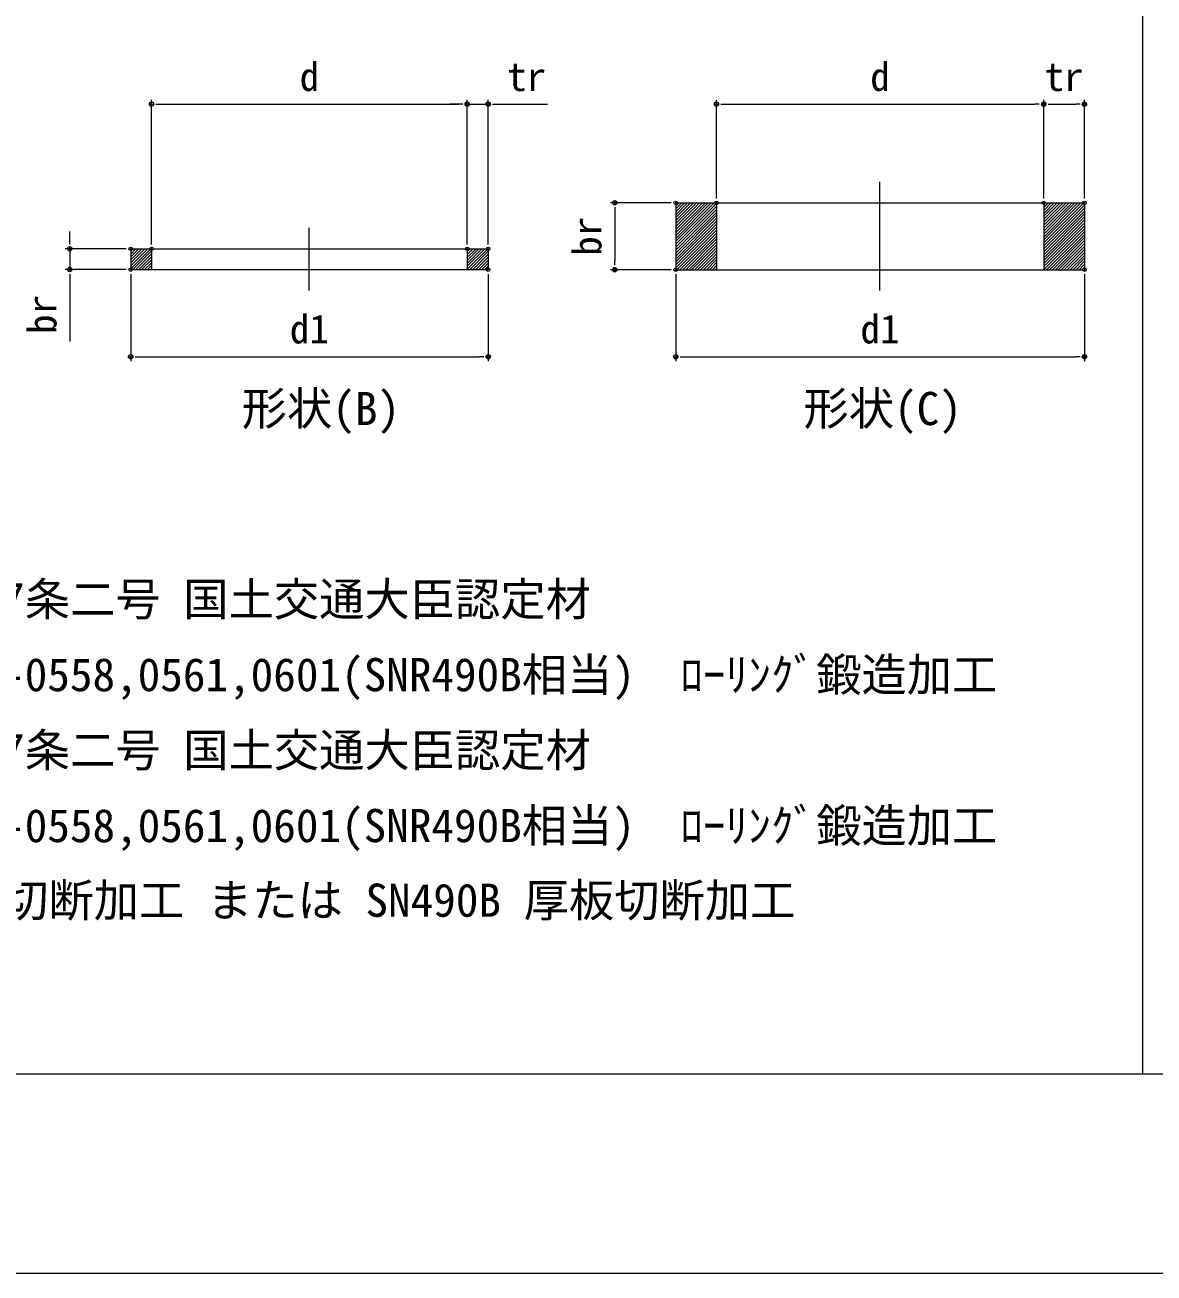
# Model space of a CAD drawing. Units: millimetres, scale not verified. Extents: x -3772 to 3772, y -2667 to 2667.
# Drawn here: x -2871 to -1575, y -2667 to -1234 of the extents above; entities that cross this region are included whole.
import ezdxf
from ezdxf.enums import TextEntityAlignment as Align

# ---------------------------------------------------------------- set-up
doc = ezdxf.new("R2010")
doc.units = ezdxf.units.MM
doc.header["$LTSCALE"] = 8
doc.header["$PDMODE"] = 32
doc.header["$PDSIZE"] = 4
doc.linetypes.add('USER3', pattern=[50.8, 31.75, -6.35, 6.35, -6.35])
for name, color, linetype, lineweight in [('0-0_0', 7, 'Continuous', 18), ('0-1_HARI', 7, 'Continuous', 18), ('0-2_WAKU', 7, 'Continuous', 18), ('0-3_SUNPOU', 7, 'Continuous', 18), ('0-6_Defpoints', 7, 'Continuous', 18)]:
    doc.layers.add(name, color=color, linetype=linetype, lineweight=lineweight)
doc.styles.add('ＭＳ ゴシック', font='')
doc.styles.get('ＭＳ ゴシック').set_extended_font_data('MS Gothic')

# ---------------------------------------------------------------- blocks, each defined once
blk = doc.blocks.new('_Dot')
at = {"layer": '0-3_SUNPOU'}
for p, q in [((-0.5, 0), (-1, 0)), ((0.25, 0), (-0.25, 0))]:
    blk.add_line(p, q, dxfattribs=at)
blk.add_circle((0, 0), 0.25, dxfattribs=at)
blk = doc.blocks.new('_D11')
at = {"layer": '0-3_SUNPOU'}
for p, q in [((10637.037, 1604.084), (10637.037, 1504.084)), ((11047.437, 1604.084), (11047.437, 1504.084)), ((10647.037, 1509.084), (11037.437, 1509.084))]:
    blk.add_line(p, q, dxfattribs=at)
at = {"layer": '0-6_Defpoints'}
for p in [(10637.037, 1609.084), (11047.437, 1609.084), (11047.437, 1509.084)]:
    blk.add_point(p, dxfattribs=at)
at = {"layer": '0-3_SUNPOU', "xscale": 10, "yscale": 10, "rotation": 180}
blk.add_blockref('_Dot', (10637.037, 1509.084), dxfattribs=at)
at = {"layer": '0-3_SUNPOU', "xscale": 10, "yscale": 10}
blk.add_blockref('_Dot', (11047.437, 1509.084), dxfattribs=at)
at = {"layer": '0-3_SUNPOU', "style": 'ＭＳ ゴシック'}
blk.add_text('d1', height=32.99, dxfattribs=at).set_placement((10819.737, 1514.545), align=Align.BOTTOM_LEFT)
blk = doc.blocks.new('_D12')
at = {"layer": '0-3_SUNPOU'}
for p, q in [((10567.037, 1643.084), (10567.037, 1653.084)), ((10632.037, 1633.084), (10562.037, 1633.084)), ((10567.037, 1633.084), (10567.037, 1609.084)), ((10632.037, 1609.084), (10562.037, 1609.084)), ((10567.037, 1599.084), (10567.037, 1526.441))]:
    blk.add_line(p, q, dxfattribs=at)
at = {"layer": '0-6_Defpoints'}
for p in [(10637.037, 1633.084), (10567.037, 1609.084), (10637.037, 1609.084)]:
    blk.add_point(p, dxfattribs=at)
at = {"layer": '0-3_SUNPOU', "xscale": 10, "yscale": 10}
for p, rotation in [((10567.037, 1633.084), 270), ((10567.037, 1609.084), 90)]:
    blk.add_blockref('_Dot', p, dxfattribs=dict(at, rotation=rotation))
at = {"layer": '0-3_SUNPOU', "style": 'ＭＳ ゴシック'}
blk.add_text('br', height=32.99, rotation=90, dxfattribs=at).set_placement((10561.668, 1535.262), align=Align.BOTTOM_LEFT)
blk = doc.blocks.new('_D13')
at = {"layer": '0-3_SUNPOU'}
for p, q in [((10661.037, 1638.084), (10661.037, 1804.084)), ((10671.037, 1799.084), (11013.437, 1799.084)), ((11023.437, 1638.084), (11023.437, 1804.084))]:
    blk.add_line(p, q, dxfattribs=at)
at = {"layer": '0-6_Defpoints'}
for p in [(11023.437, 1799.084), (10661.037, 1633.084), (11023.437, 1633.084)]:
    blk.add_point(p, dxfattribs=at)
at = {"layer": '0-3_SUNPOU', "xscale": 10, "yscale": 10, "rotation": 180}
blk.add_blockref('_Dot', (10661.037, 1799.084), dxfattribs=at)
at = {"layer": '0-3_SUNPOU', "xscale": 10, "yscale": 10}
blk.add_blockref('_Dot', (11023.437, 1799.084), dxfattribs=at)
at = {"layer": '0-3_SUNPOU', "style": 'ＭＳ ゴシック'}
blk.add_text('d', height=32.99, dxfattribs=at).set_placement((10830.987, 1804.452), align=Align.BOTTOM_LEFT)
blk = doc.blocks.new('_D14')
at = {"layer": '0-3_SUNPOU'}
for p, q in [((11013.437, 1799.084), (11003.437, 1799.084)), ((11023.437, 1638.084), (11023.437, 1804.084)), ((11023.437, 1799.084), (11047.437, 1799.084)), ((11047.437, 1638.084), (11047.437, 1804.084)), ((11057.437, 1799.084), (11115.592, 1799.084))]:
    blk.add_line(p, q, dxfattribs=at)
at = {"layer": '0-6_Defpoints'}
for p in [(11047.437, 1799.084), (11023.437, 1633.084), (11047.437, 1633.084)]:
    blk.add_point(p, dxfattribs=at)
at = {"layer": '0-3_SUNPOU', "xscale": 10, "yscale": 10}
blk.add_blockref('_Dot', (11023.437, 1799.084), dxfattribs=at)
at = {"layer": '0-3_SUNPOU', "xscale": 10, "yscale": 10, "rotation": 180}
blk.add_blockref('_Dot', (11047.437, 1799.084), dxfattribs=at)
at = {"layer": '0-3_SUNPOU', "style": 'ＭＳ ゴシック'}
blk.add_text('tr', height=32.99, dxfattribs=at).set_placement((11069.014, 1804.299), align=Align.BOTTOM_LEFT)
blk = doc.blocks.new('_D7')
at = {"layer": '0-3_SUNPOU'}
for p, q in [((11262.599, 1604.075), (11262.599, 1504.075)), ((11731.799, 1604.075), (11731.799, 1504.075)), ((11272.599, 1509.075), (11721.799, 1509.075))]:
    blk.add_line(p, q, dxfattribs=at)
at = {"layer": '0-6_Defpoints'}
for p in [(11262.599, 1609.075), (11731.799, 1609.075), (11731.799, 1509.075)]:
    blk.add_point(p, dxfattribs=at)
at = {"layer": '0-3_SUNPOU', "xscale": 10, "yscale": 10, "rotation": 180}
blk.add_blockref('_Dot', (11262.599, 1509.075), dxfattribs=at)
at = {"layer": '0-3_SUNPOU', "xscale": 10, "yscale": 10}
blk.add_blockref('_Dot', (11731.799, 1509.075), dxfattribs=at)
at = {"layer": '0-3_SUNPOU', "style": 'ＭＳ ゴシック'}
blk.add_text('d1', height=32.99, dxfattribs=at).set_placement((11474.699, 1514.536), align=Align.BOTTOM_LEFT)
blk = doc.blocks.new('_D8')
at = {"layer": '0-3_SUNPOU'}
for p, q in [((11309.399, 1690.875), (11309.399, 1804.084)), ((11319.399, 1799.084), (11674.999, 1799.084)), ((11684.999, 1690.875), (11684.999, 1804.084))]:
    blk.add_line(p, q, dxfattribs=at)
at = {"layer": '0-6_Defpoints'}
for p in [(11684.999, 1799.084), (11309.399, 1685.875), (11684.999, 1685.875)]:
    blk.add_point(p, dxfattribs=at)
at = {"layer": '0-3_SUNPOU', "xscale": 10, "yscale": 10, "rotation": 180}
blk.add_blockref('_Dot', (11309.399, 1799.084), dxfattribs=at)
at = {"layer": '0-3_SUNPOU', "xscale": 10, "yscale": 10}
blk.add_blockref('_Dot', (11684.999, 1799.084), dxfattribs=at)
at = {"layer": '0-3_SUNPOU', "style": 'ＭＳ ゴシック'}
blk.add_text('d', height=32.99, dxfattribs=at).set_placement((11485.949, 1804.452), align=Align.BOTTOM_LEFT)
blk = doc.blocks.new('_D9')
at = {"layer": '0-3_SUNPOU'}
for p, q in [((11684.999, 1690.875), (11684.999, 1804.084)), ((11694.999, 1799.084), (11721.799, 1799.084)), ((11731.799, 1690.875), (11731.799, 1804.084))]:
    blk.add_line(p, q, dxfattribs=at)
at = {"layer": '0-6_Defpoints'}
for p in [(11731.799, 1799.084), (11684.999, 1685.875), (11731.799, 1685.875)]:
    blk.add_point(p, dxfattribs=at)
at = {"layer": '0-3_SUNPOU', "xscale": 10, "yscale": 10, "rotation": 180}
blk.add_blockref('_Dot', (11684.999, 1799.084), dxfattribs=at)
at = {"layer": '0-3_SUNPOU', "xscale": 10, "yscale": 10}
blk.add_blockref('_Dot', (11731.799, 1799.084), dxfattribs=at)
at = {"layer": '0-3_SUNPOU', "style": 'ＭＳ ゴシック'}
blk.add_text('tr', height=32.99, dxfattribs=at).set_placement((11685.899, 1804.299), align=Align.BOTTOM_LEFT)
blk = doc.blocks.new('_D10')
at = {"layer": '0-3_SUNPOU'}
for p, q in [((11257.599, 1685.875), (11187.599, 1685.875)), ((11192.599, 1675.875), (11192.599, 1619.075)), ((11257.599, 1609.075), (11187.599, 1609.075))]:
    blk.add_line(p, q, dxfattribs=at)
at = {"layer": '0-6_Defpoints'}
for p in [(11262.599, 1685.875), (11192.599, 1609.075), (11262.599, 1609.075)]:
    blk.add_point(p, dxfattribs=at)
at = {"layer": '0-3_SUNPOU', "xscale": 10, "yscale": 10}
for p, rotation in [((11192.599, 1685.875), 90), ((11192.599, 1609.075), 270)]:
    blk.add_blockref('_Dot', p, dxfattribs=dict(at, rotation=rotation))
at = {"layer": '0-3_SUNPOU', "style": 'ＭＳ ゴシック'}
blk.add_text('br', height=32.99, rotation=90, dxfattribs=at).set_placement((11187.231, 1624.975), align=Align.BOTTOM_LEFT)

msp = doc.modelspace()

# ---------------------------------------------------------------- linework, layer by layer
at = {"layer": '0-0_0'}
for p, q in [((-1587.728, -2438.462), (-1587.728, 2109.314)), ((-2123.828, -1482.341), (-2079.601, -1438.113)), ((-2123.828, -1478.947), (-2082.995, -1438.113)), ((-2123.828, -1475.553), (-2086.389, -1438.113)), ((-2123.828, -1472.159), (-2089.783, -1438.113)), ((-2123.828, -1468.765), (-2093.177, -1438.113)), ((-2123.828, -1465.371), (-2096.571, -1438.113)), ((-2123.828, -1461.976), (-2099.965, -1438.113)), ((-2123.828, -1458.582), (-2103.359, -1438.113)), ((-2123.828, -1455.188), (-2106.754, -1438.113)), ((-2123.828, -1451.794), (-2110.148, -1438.113)), ((-2123.828, -1448.4), (-2113.542, -1438.113)), ((-2123.828, -1445.006), (-2116.936, -1438.113)), ((-2123.828, -1441.612), (-2120.33, -1438.113)), ((-2123.828, -1438.218), (-2123.724, -1438.113)), ((-2123.828, -1482.341), (-2079.601, -1438.113)), ((-2123.828, -1478.947), (-2082.995, -1438.113)), ((-2123.828, -1475.553), (-2086.389, -1438.113)), ((-2123.828, -1472.159), (-2089.783, -1438.113)), ((-2123.828, -1468.765), (-2093.177, -1438.113)), ((-2123.828, -1465.371), (-2096.571, -1438.113)), ((-2123.828, -1461.976), (-2099.965, -1438.113)), ((-2123.828, -1458.582), (-2103.359, -1438.113)), ((-2123.828, -1455.188), (-2106.754, -1438.113)), ((-2123.828, -1451.794), (-2110.148, -1438.113)), ((-2123.828, -1448.4), (-2113.542, -1438.113)), ((-2123.828, -1445.006), (-2116.936, -1438.113)), ((-2123.828, -1441.612), (-2120.33, -1438.113)), ((-2123.828, -1438.218), (-2123.724, -1438.113)), ((-2123.828, -1485.735), (-2077.028, -1438.935)), ((-2123.828, -1485.735), (-2077.028, -1438.935)), ((-2123.828, -1489.129), (-2077.028, -1442.329)), ((-2123.828, -1489.129), (-2077.028, -1442.329)), ((-2123.828, -1492.524), (-2077.028, -1445.724)), ((-2123.828, -1492.524), (-2077.028, -1445.724)), ((-1701.428, -1484.205), (-1655.337, -1438.113)), ((-1701.428, -1480.811), (-1658.731, -1438.113)), ((-1701.428, -1477.417), (-1662.125, -1438.113)), ((-1701.428, -1474.023), (-1665.519, -1438.113)), ((-1701.428, -1470.629), (-1668.913, -1438.113)), ((-1701.428, -1467.235), (-1672.307, -1438.113)), ((-1701.428, -1463.841), (-1675.701, -1438.113)), ((-1701.428, -1460.446), (-1679.095, -1438.113)), ((-1701.428, -1457.052), (-1682.489, -1438.113)), ((-1701.428, -1453.658), (-1685.884, -1438.113)), ((-1701.428, -1450.264), (-1689.278, -1438.113)), ((-1701.428, -1446.87), (-1692.672, -1438.113)), ((-1701.428, -1443.476), (-1696.066, -1438.113)), ((-1701.428, -1440.082), (-1699.46, -1438.113)), ((-1701.428, -1487.599), (-1654.628, -1440.799)), ((-1701.428, -1490.993), (-1654.628, -1444.193)), ((-2123.828, -1495.918), (-2077.028, -1449.118)), ((-2123.828, -1495.918), (-2077.028, -1449.118)), ((-2123.828, -1499.312), (-2077.028, -1452.512)), ((-2123.828, -1499.312), (-2077.028, -1452.512)), ((-2123.828, -1502.706), (-2077.028, -1455.906)), ((-2123.828, -1502.706), (-2077.028, -1455.906)), ((-2123.828, -1506.1), (-2077.028, -1459.3)), ((-2123.828, -1506.1), (-2077.028, -1459.3)), ((-1701.428, -1494.388), (-1654.628, -1447.588)), ((-1701.428, -1497.782), (-1654.628, -1450.982)), ((-1701.428, -1501.176), (-1654.628, -1454.376)), ((-1701.428, -1504.57), (-1654.628, -1457.77)), ((-1701.428, -1507.964), (-1654.628, -1461.164)), ((-2123.828, -1509.494), (-2077.028, -1462.694)), ((-2123.828, -1509.494), (-2077.028, -1462.694)), ((-2123.828, -1512.888), (-2077.028, -1466.088)), ((-2123.828, -1512.888), (-2077.028, -1466.088)), ((-2122.459, -1514.913), (-2077.028, -1469.482)), ((-2122.459, -1514.913), (-2077.028, -1469.482)), ((-2119.065, -1514.913), (-2077.028, -1472.876)), ((-2119.065, -1514.913), (-2077.028, -1472.876)), ((-1701.428, -1511.358), (-1654.628, -1464.558)), ((-1701.428, -1514.752), (-1654.628, -1467.952)), ((-1698.195, -1514.913), (-1654.628, -1471.346)), ((-1694.801, -1514.913), (-1654.628, -1474.74)), ((-2115.671, -1514.913), (-2077.028, -1476.271)), ((-2115.671, -1514.913), (-2077.028, -1476.271)), ((-2112.277, -1514.913), (-2077.028, -1479.665)), ((-2112.277, -1514.913), (-2077.028, -1479.665)), ((-2108.883, -1514.913), (-2077.028, -1483.059)), ((-2108.883, -1514.913), (-2077.028, -1483.059)), ((-2105.489, -1514.913), (-2077.028, -1486.453)), ((-2105.489, -1514.913), (-2077.028, -1486.453)), ((-2102.095, -1514.913), (-2077.028, -1489.847)), ((-2102.095, -1514.913), (-2077.028, -1489.847)), ((-1691.407, -1514.913), (-1654.628, -1478.135)), ((-1688.013, -1514.913), (-1654.628, -1481.529)), ((-1684.619, -1514.913), (-1654.628, -1484.923)), ((-1681.225, -1514.913), (-1654.628, -1488.317)), ((-2749.391, -1513.934), (-2726.361, -1490.904)), ((-2749.391, -1510.54), (-2729.755, -1490.904)), ((-2749.391, -1507.145), (-2733.15, -1490.904)), ((-2749.391, -1503.751), (-2736.544, -1490.904)), ((-2749.391, -1500.357), (-2739.938, -1490.904)), ((-2749.391, -1496.963), (-2743.332, -1490.904)), ((-2749.391, -1493.569), (-2746.726, -1490.904)), ((-2749.391, -1513.934), (-2726.361, -1490.904)), ((-2749.391, -1510.54), (-2729.755, -1490.904)), ((-2749.391, -1507.145), (-2733.15, -1490.904)), ((-2749.391, -1503.751), (-2736.544, -1490.904)), ((-2749.391, -1500.357), (-2739.938, -1490.904)), ((-2749.391, -1496.963), (-2743.332, -1490.904)), ((-2749.391, -1493.569), (-2746.726, -1490.904)), ((-2749.391, -1513.934), (-2726.361, -1490.904)), ((-2749.391, -1510.54), (-2729.755, -1490.904)), ((-2749.391, -1507.145), (-2733.15, -1490.904)), ((-2749.391, -1503.751), (-2736.544, -1490.904)), ((-2749.391, -1500.357), (-2739.938, -1490.904)), ((-2749.391, -1496.963), (-2743.332, -1490.904)), ((-2749.391, -1493.569), (-2746.726, -1490.904)), ((-2749.391, -1513.934), (-2726.361, -1490.904)), ((-2749.391, -1510.54), (-2729.755, -1490.904)), ((-2749.391, -1507.145), (-2733.15, -1490.904)), ((-2749.391, -1503.751), (-2736.544, -1490.904)), ((-2749.391, -1500.357), (-2739.938, -1490.904)), ((-2749.391, -1496.963), (-2743.332, -1490.904)), ((-2749.391, -1493.569), (-2746.726, -1490.904)), ((-2746.967, -1514.904), (-2725.391, -1493.328)), ((-2746.967, -1514.904), (-2725.391, -1493.328)), ((-2746.967, -1514.904), (-2725.391, -1493.328)), ((-2746.967, -1514.904), (-2725.391, -1493.328)), ((-2743.573, -1514.904), (-2725.391, -1496.722)), ((-2743.573, -1514.904), (-2725.391, -1496.722)), ((-2743.573, -1514.904), (-2725.391, -1496.722)), ((-2743.573, -1514.904), (-2725.391, -1496.722)), ((-2740.179, -1514.904), (-2725.391, -1500.116)), ((-2740.179, -1514.904), (-2725.391, -1500.116)), ((-2740.179, -1514.904), (-2725.391, -1500.116)), ((-2740.179, -1514.904), (-2725.391, -1500.116)), ((-2736.785, -1514.904), (-2725.391, -1503.51)), ((-2736.785, -1514.904), (-2725.391, -1503.51)), ((-2736.785, -1514.904), (-2725.391, -1503.51)), ((-2736.785, -1514.904), (-2725.391, -1503.51)), ((-2362.991, -1514.462), (-2339.433, -1490.904)), ((-2362.991, -1511.068), (-2342.827, -1490.904)), ((-2362.991, -1507.674), (-2346.221, -1490.904)), ((-2362.991, -1504.28), (-2349.615, -1490.904)), ((-2362.991, -1500.886), (-2353.009, -1490.904)), ((-2362.991, -1497.492), (-2356.403, -1490.904)), ((-2362.991, -1494.098), (-2359.797, -1490.904)), ((-2362.991, -1514.462), (-2339.433, -1490.904)), ((-2362.991, -1511.068), (-2342.827, -1490.904)), ((-2362.991, -1507.674), (-2346.221, -1490.904)), ((-2362.991, -1504.28), (-2349.615, -1490.904)), ((-2362.991, -1500.886), (-2353.009, -1490.904)), ((-2362.991, -1497.492), (-2356.403, -1490.904)), ((-2362.991, -1494.098), (-2359.797, -1490.904)), ((-2362.991, -1514.462), (-2339.433, -1490.904)), ((-2362.991, -1511.068), (-2342.827, -1490.904)), ((-2362.991, -1507.674), (-2346.221, -1490.904)), ((-2362.991, -1504.28), (-2349.615, -1490.904)), ((-2362.991, -1500.886), (-2353.009, -1490.904)), ((-2362.991, -1497.492), (-2356.403, -1490.904)), ((-2362.991, -1494.098), (-2359.797, -1490.904)), ((-2360.038, -1514.904), (-2338.991, -1493.857)), ((-2360.038, -1514.904), (-2338.991, -1493.857)), ((-2360.038, -1514.904), (-2338.991, -1493.857)), ((-2356.644, -1514.904), (-2338.991, -1497.251)), ((-2356.644, -1514.904), (-2338.991, -1497.251)), ((-2356.644, -1514.904), (-2338.991, -1497.251)), ((-2353.25, -1514.904), (-2338.991, -1500.645)), ((-2353.25, -1514.904), (-2338.991, -1500.645)), ((-2353.25, -1514.904), (-2338.991, -1500.645)), ((-2349.856, -1514.904), (-2338.991, -1504.039)), ((-2349.856, -1514.904), (-2338.991, -1504.039)), ((-2349.856, -1514.904), (-2338.991, -1504.039)), ((-2098.701, -1514.913), (-2077.028, -1493.241)), ((-2098.701, -1514.913), (-2077.028, -1493.241)), ((-2095.307, -1514.913), (-2077.028, -1496.635)), ((-2095.307, -1514.913), (-2077.028, -1496.635)), ((-2091.912, -1514.913), (-2077.028, -1500.029)), ((-2091.912, -1514.913), (-2077.028, -1500.029)), ((-2088.518, -1514.913), (-2077.028, -1503.423)), ((-2088.518, -1514.913), (-2077.028, -1503.423)), ((-1677.831, -1514.913), (-1654.628, -1491.711)), ((-1674.437, -1514.913), (-1654.628, -1495.105)), ((-1671.043, -1514.913), (-1654.628, -1498.499)), ((-1667.648, -1514.913), (-1654.628, -1501.893)), ((-2733.391, -1514.904), (-2725.391, -1506.904)), ((-2733.391, -1514.904), (-2725.391, -1506.904)), ((-2733.391, -1514.904), (-2725.391, -1506.904)), ((-2733.391, -1514.904), (-2725.391, -1506.904)), ((-2729.997, -1514.904), (-2725.391, -1510.298)), ((-2729.997, -1514.904), (-2725.391, -1510.298)), ((-2729.997, -1514.904), (-2725.391, -1510.298)), ((-2729.997, -1514.904), (-2725.391, -1510.298)), ((-2726.603, -1514.904), (-2725.391, -1513.692)), ((-2726.603, -1514.904), (-2725.391, -1513.692)), ((-2726.603, -1514.904), (-2725.391, -1513.692)), ((-2726.603, -1514.904), (-2725.391, -1513.692)), ((-2346.462, -1514.904), (-2338.991, -1507.433)), ((-2346.462, -1514.904), (-2338.991, -1507.433)), ((-2346.462, -1514.904), (-2338.991, -1507.433)), ((-2343.068, -1514.904), (-2338.991, -1510.827)), ((-2343.068, -1514.904), (-2338.991, -1510.827)), ((-2343.068, -1514.904), (-2338.991, -1510.827)), ((-2339.674, -1514.904), (-2338.991, -1514.221)), ((-2339.674, -1514.904), (-2338.991, -1514.221)), ((-2339.674, -1514.904), (-2338.991, -1514.221)), ((-2085.124, -1514.913), (-2077.028, -1506.818)), ((-2085.124, -1514.913), (-2077.028, -1506.818)), ((-2081.73, -1514.913), (-2077.028, -1510.212)), ((-2081.73, -1514.913), (-2077.028, -1510.212)), ((-2078.336, -1514.913), (-2077.028, -1513.606)), ((-2078.336, -1514.913), (-2077.028, -1513.606)), ((-1664.254, -1514.913), (-1654.628, -1505.287)), ((-1660.86, -1514.913), (-1654.628, -1508.682)), ((-1657.466, -1514.913), (-1654.628, -1512.076))]:
    msp.add_line(p, q, dxfattribs=at)
at = {"layer": '0-1_HARI'}
for p, q in [((-2123.828, -1438.113), (-2123.828, -1514.913)), ((-2123.828, -1438.113), (-1654.628, -1438.113)), ((-2077.028, -1438.113), (-2077.028, -1514.913)), ((-1701.428, -1438.113), (-1701.428, -1514.913)), ((-1654.628, -1438.113), (-1654.628, -1514.913)), ((-2749.391, -1490.904), (-2749.391, -1514.904)), ((-2749.391, -1490.904), (-2338.991, -1490.904)), ((-2725.391, -1490.904), (-2725.391, -1514.904)), ((-2362.991, -1490.904), (-2362.991, -1514.904)), ((-2338.991, -1490.904), (-2338.991, -1514.904)), ((-2749.391, -1514.904), (-2338.991, -1514.904)), ((-2123.828, -1514.913), (-1654.628, -1514.913))]:
    msp.add_line(p, q, dxfattribs=at)
at = {"layer": '0-2_WAKU'}
msp.add_line((-3543.316, -2438.462), (3543.284, -2438.462), dxfattribs=at)
at = {"layer": '0-3_SUNPOU', "linetype": 'USER3'}
for p, q in [((-1889.905, -1414.113), (-1889.905, -1538.913)), ((-2544.867, -1466.904), (-2544.867, -1538.904))]:
    msp.add_line(p, q, dxfattribs=at)
at = {"layer": '0-6_Defpoints'}
for p, q in [((-3543.316, -2438.462), (3543.284, -2438.462)), ((-3771.916, -2667.062), (3771.884, -2667.062))]:
    msp.add_line(p, q, dxfattribs=at)

# ---------------------------------------------------------------- block references
at = {"layer": '0-3_SUNPOU'}
for name in ['_D13', '_D8', '_D14', '_D9', '_D10', '_D12', '_D11', '_D7']:
    msp.add_blockref(name, (-13386.427, -3123.988), dxfattribs=at)

# ---------------------------------------------------------------- texts
at = {"layer": '0-0_0', "style": 'ＭＳ ゴシック'}
for s, p in [('形状(B)', (-2621.961, -1704.839)), ('形状(C)', (-1977.129, -1704.839)), ('\u3000形状(A) 建築基準法第37条二号 国土交通大臣認定材', (-3494.529, -1923.732)), ('\u3000\u3000\u3000\u3000\u3000認定番号:MSTL-0558,0561,0601(SNR490B相当)\u3000ﾛｰﾘﾝｸﾞ鍛造加工', (-3494.529, -2010.398)), ('\u3000形状(B) 建築基準法第37条二号 国土交通大臣認定材', (-3494.529, -2097.065)), ('\u3000\u3000\u3000\u3000\u3000認定番号:MSTL-0558,0561,0601(SNR490B相当)\u3000ﾛｰﾘﾝｸﾞ鍛造加工', (-3494.529, -2183.732)), ('\u3000形状(C) STKN490B 鋼管切断加工 または SN490B 厚板切断加工', (-3492.847, -2269.424))]:
    msp.add_text(s, height=38.12, dxfattribs=at).set_placement(p, align=Align.BOTTOM_LEFT)

doc.saveas('drawing.dxf')
